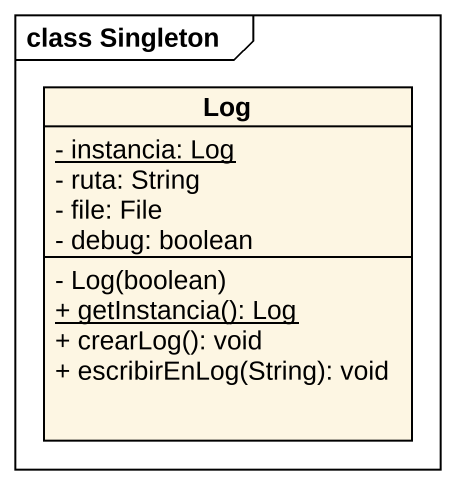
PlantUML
@startuml
mainframe class Singleton
hide circle
hide empty members
skinparam classAttributeIconSize 0
class Log {
  {static} - instancia: Log
  - ruta: String
  - file: File
  - debug: boolean
  - Log(boolean)
  {static} + getInstancia(): Log
  + crearLog(): void
  + escribirEnLog(String): void
}
@enduml
